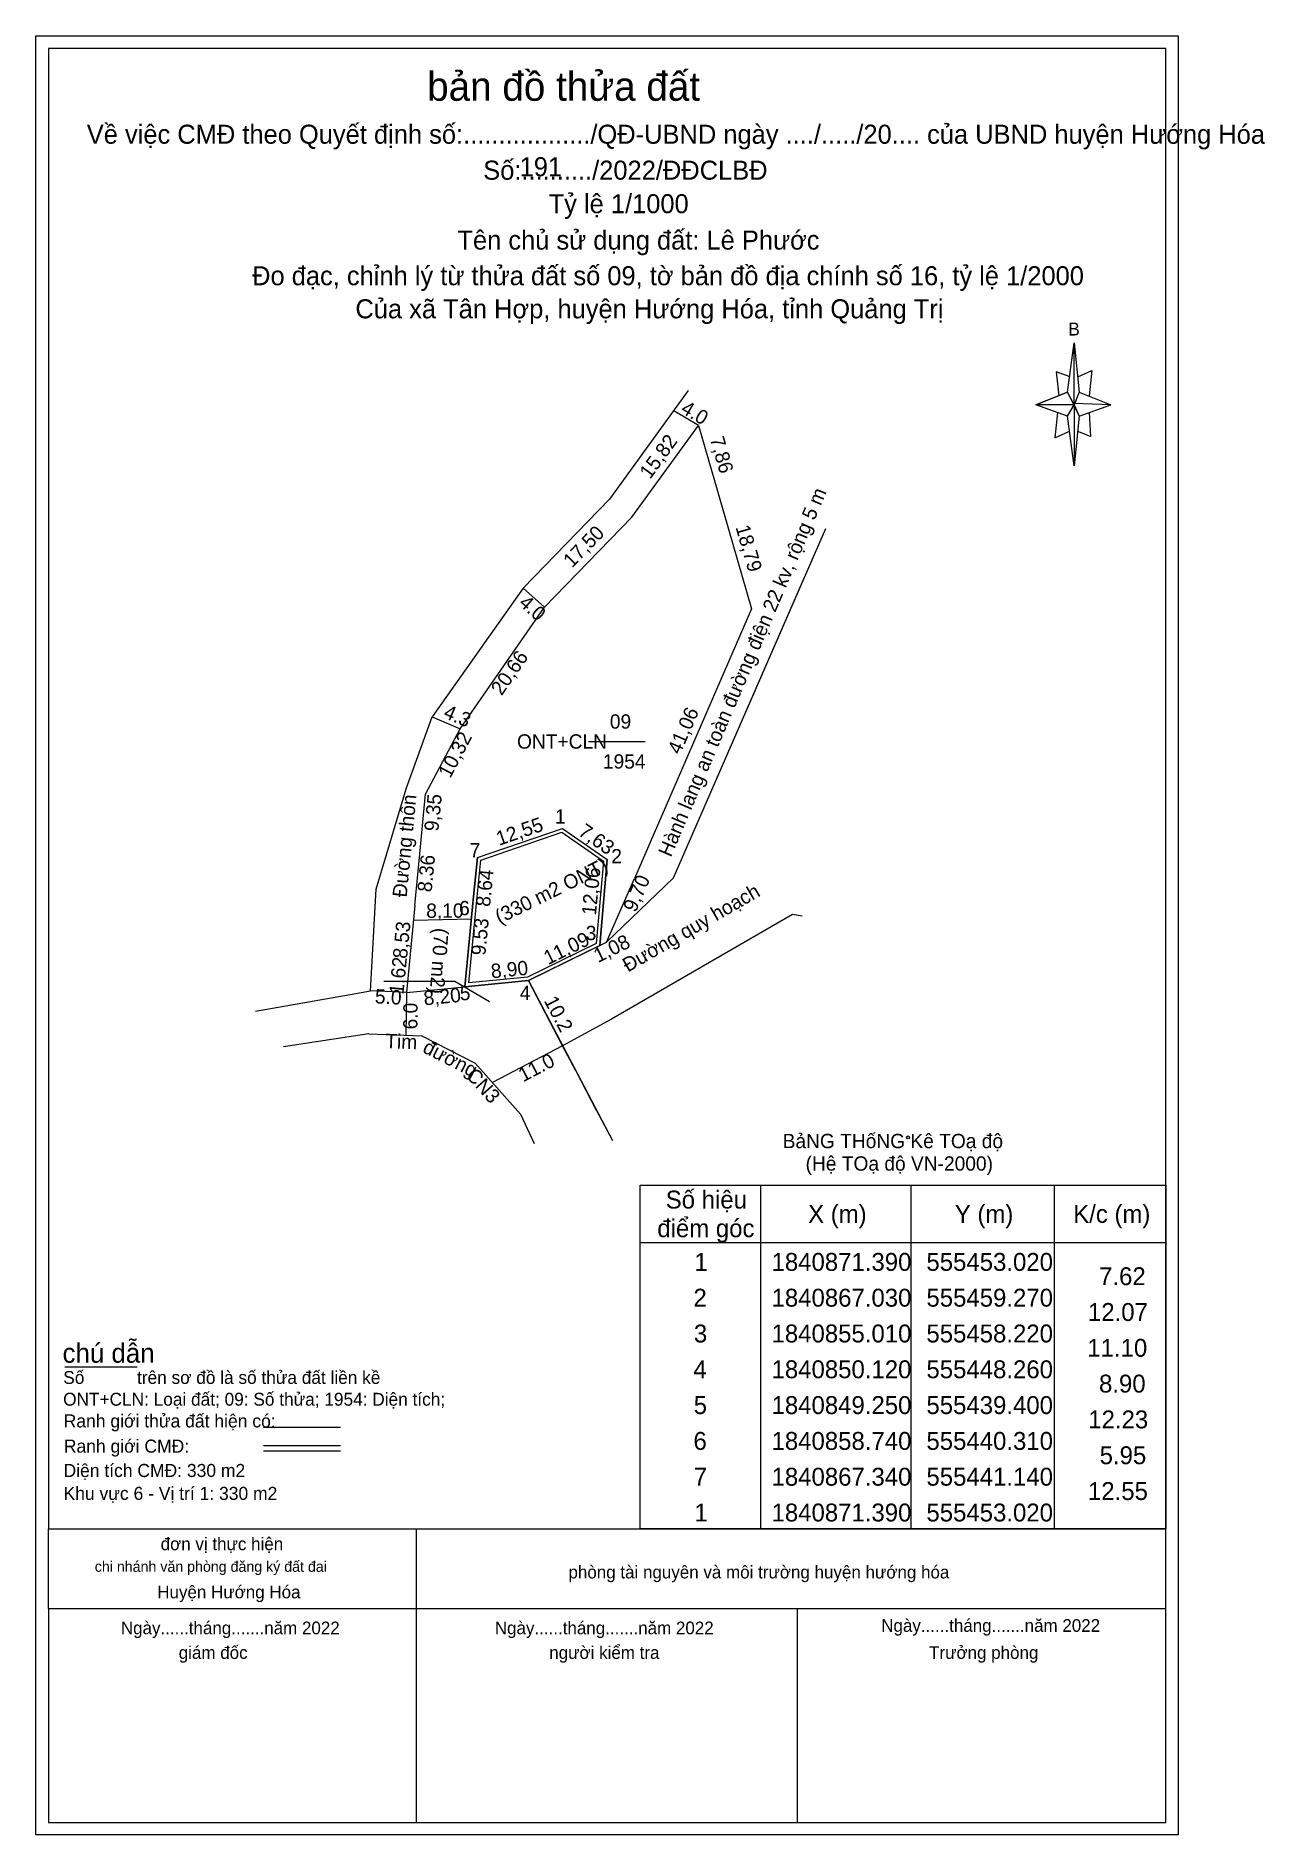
# Model space of a CAD drawing. Extents: x 555380 to 555551, y 1840731 to 1840982.
import ezdxf

# ---------------------------------------------------------------- set-up
doc = ezdxf.new("R2010")
doc.units = 0
for name, color, linetype in [('Level 1', 7, 'Continuous'), ('Level 10', 7, 'Continuous'), ('Level 12', 7, 'Continuous'), ('Level 13', 7, 'Continuous'), ('Level 18', 7, 'Continuous'), ('Level 2', 7, 'Continuous'), ('Level 20', 7, 'Continuous'), ('Level 22', 7, 'Continuous'), ('Level 23', 7, 'Continuous'), ('Level 27', 7, 'Continuous'), ('Level 39', 7, 'Continuous'), ('Level 4', 7, 'Continuous'), ('Level 47', 7, 'Continuous'), ('Level 57', 7, 'Continuous'), ('Level 63', 7, 'Continuous')]:
    doc.layers.add(name, color=color, linetype=linetype)

msp = doc.modelspace()

# ---------------------------------------------------------------- linework, layer by layer
at = {"layer": 'Level 1'}
for p, q in [((555441.14, 1840867.34), (555453.02, 1840871.39)), ((555441.14, 1840867.34), (555453.02, 1840871.39)), ((555453.02, 1840871.39), (555459.27, 1840867.03)), ((555453.02, 1840871.39), (555459.27, 1840867.03)), ((555440.57, 1840861.42), (555441.14, 1840867.34)), ((555440.57, 1840861.42), (555441.14, 1840867.34)), ((555459.27, 1840867.03), (555458.22, 1840855.01)), ((555459.27, 1840867.03), (555458.22, 1840855.01)), ((555439.4, 1840849.25), (555440.57, 1840861.42)), ((555439.4, 1840849.25), (555440.57, 1840861.42)), ((555458.22, 1840855.01), (555448.26, 1840850.12)), ((555458.22, 1840855.01), (555448.26, 1840850.12)), ((555448.26, 1840850.12), (555439.4, 1840849.25)), ((555448.26, 1840850.12), (555439.4, 1840849.25))]:
    msp.add_line(p, q, dxfattribs=at)
msp.add_lwpolyline([(555452.94, 1840870.84), (555458.75, 1840866.79), (555457.75, 1840855.33), (555448.12, 1840850.61), (555439.96, 1840849.81), (555441.07, 1840861.37), (555441.61, 1840866.97)], close=True, dxfattribs=at)
at = {"layer": 'Level 10'}
for p, q in [((555432.21, 1840858.55), (555440.31, 1840858.74)), ((555439.4, 1840849.25), (555448.26, 1840850.12))]:
    msp.add_line(p, q, dxfattribs=at)
for points in [[(555432.41, 1840860.62), (555433.02, 1840866.87), (555433.92, 1840876.18), (555438.74, 1840885.3), (555450.53, 1840902.27), (555462.71, 1840914.84), (555472, 1840927.64), (555474.19, 1840920.09), (555479.43, 1840902.04), (555463.06, 1840864.39)], [(555453.02, 1840871.39), (555459.27, 1840867.03)], [(555448.26, 1840850.12), (555459.19, 1840855.49), (555463.06, 1840864.39)], [(555432.41, 1840860.62), (555431.23, 1840848.45), (555439.4, 1840849.25)], [(555428.09, 1840850.07), (555431.39, 1840850.07), (555438.02, 1840850.07), (555442.85, 1840847.22)]]:
    msp.add_lwpolyline(points, dxfattribs=at)
at = {"layer": 'Level 12'}
for p, q in [((555472, 1840927.64), (555468.55, 1840929.69)), ((555447.54, 1840904.93), (555450.53, 1840902.27)), ((555434.83, 1840886.98), (555438.74, 1840885.3)), ((555431.23, 1840848.45), (555426.24, 1840848.72)), ((555431.23, 1840848.45), (555431.18, 1840842.5)), ((555426, 1840842.71), (555414.06, 1840840.89)), ((555426, 1840842.71), (555433.39, 1840842.41)), ((555433.39, 1840842.41), (555440.84, 1840838.6)), ((555453.05, 1840841.01), (555443.24, 1840835.9)), ((555440.84, 1840838.6), (555447.17, 1840831.48)), ((555447.17, 1840831.48), (555449.06, 1840827.37))]:
    msp.add_line(p, q, dxfattribs=at)
at = {"layer": 'Level 13'}
msp.add_line((555456.65, 1840883.54), (555464.57, 1840883.54), dxfattribs=at)
at = {"layer": 'Level 20'}
for p, q in [((555441.14, 1840867.34), (555453.02, 1840871.39)), ((555458.22, 1840855.01), (555459.27, 1840867.03))]:
    msp.add_line(p, q, dxfattribs=at)
msp.add_lwpolyline([(555441.14, 1840867.34), (555440.57, 1840861.42), (555439.4, 1840849.25)], dxfattribs=at)
msp.add_circle((555501.26, 1840828.23), 0.2, dxfattribs=at)
at = {"layer": 'Level 22'}
for p, q in [((555523.54, 1840932.3), (555524.43, 1840939.21)), ((555523.9, 1840934.42), (555521.95, 1840935.13)), ((555521.95, 1840935.13), (555522.3, 1840931.77)), ((555524.96, 1840934.42), (555526.91, 1840935.31)), ((555526.91, 1840935.31), (555526.55, 1840931.77)), ((555523.54, 1840932.3), (555519.11, 1840930.53)), ((555519.11, 1840930.53), (555523.54, 1840932.3)), ((555524.43, 1840930.53), (555523.54, 1840932.3)), ((555523.54, 1840932.3), (555525.14, 1840928.93)), ((555525.14, 1840932.3), (555529.57, 1840930.53)), ((555523.54, 1840928.93), (555519.11, 1840930.53)), ((555524.43, 1840930.53), (555519.11, 1840930.53)), ((555522.13, 1840929.46), (555521.77, 1840925.92)), ((555529.57, 1840930.53), (555524.43, 1840930.7)), ((555524.43, 1840930.7), (555524.43, 1840930.53)), ((555524.43, 1840930.53), (555525.14, 1840928.93)), ((555525.14, 1840928.93), (555524.43, 1840922.02)), ((555525.14, 1840928.93), (555529.57, 1840930.53)), ((555525.14, 1840928.93), (555529.57, 1840930.53)), ((555526.55, 1840929.46), (555526.73, 1840926.1)), ((555521.77, 1840925.92), (555523.72, 1840926.81)), ((555526.73, 1840926.1), (555524.96, 1840926.81)), ((555383.55, 1840796.19), (555393.64, 1840796.19)), ((555411.28, 1840787.75), (555422.05, 1840787.75)), ((555411.28, 1840785.22), (555422.05, 1840785.22)), ((555411.28, 1840784.47), (555422.05, 1840784.47)), ((555381.27, 1840773.55), (555537.25, 1840773.55)), ((555381.27, 1840762.46), (555381.27, 1840773.55)), ((555432.67, 1840762.46), (555432.67, 1840773.46)), ((555537.25, 1840762.46), (555537.25, 1840773.55)), ((555381.27, 1840762.46), (555432.67, 1840762.46)), ((555432.67, 1840762.46), (555485.81, 1840762.46)), ((555432.67, 1840732.55), (555432.67, 1840762.46)), ((555485.81, 1840762.46), (555537.25, 1840762.46)), ((555485.81, 1840732.55), (555485.81, 1840762.46)), ((555432.67, 1840732.55), (555485.81, 1840732.55))]:
    msp.add_line(p, q, dxfattribs=at)
for points in [[(555538.98, 1840982.04), (555538.98, 1840730.82), (555379.53, 1840730.82), (555379.53, 1840982.04), (555538.98, 1840982.04)], [(555537.25, 1840773.55), (555537.25, 1840980.3), (555381.27, 1840980.3), (555381.27, 1840773.55)], [(555381.27, 1840762.46), (555381.27, 1840732.55), (555432.67, 1840732.55)], [(555485.81, 1840732.55), (555537.25, 1840732.55), (555537.25, 1840762.46)]]:
    msp.add_lwpolyline(points, dxfattribs=at)
for points in [[(555524.43, 1840939.21), (555525.14, 1840932.3), (555524.43, 1840930.53)], [(555524.43, 1840930.53), (555524.43, 1840922.02), (555523.54, 1840928.93)]]:
    msp.add_lwpolyline(points, close=True, dxfattribs=at)
at = {"layer": 'Level 23'}
for p, q in [((555448.26, 1840850.12), (555459.99, 1840827.8)), ((555410.16, 1840845.85), (555423.39, 1840848.21))]:
    msp.add_line(p, q, dxfattribs=at)
msp.add_lwpolyline([(555426.24, 1840848.72), (555427.03, 1840862.89), (555431.26, 1840877.04), (555434.83, 1840886.98)], dxfattribs=at)
at = {"layer": 'Level 39'}
for p, q in [((555470.59, 1840932.51), (555459.61, 1840917.38)), ((555459.61, 1840917.38), (555447.54, 1840904.93)), ((555447.54, 1840904.93), (555434.83, 1840886.98)), ((555423.39, 1840848.21), (555426.24, 1840848.72))]:
    msp.add_line(p, q, dxfattribs=at)
at = {"layer": 'Level 47'}
for p, q in [((555453.05, 1840841.01), (555448.26, 1840850.12)), ((555453.05, 1840841.01), (555448.26, 1840850.12)), ((555448.26, 1840850.12), (555459.99, 1840827.8)), ((555448.26, 1840850.12), (555459.99, 1840827.8)), ((555448.26, 1840850.12), (555459.99, 1840827.8)), ((555448.26, 1840850.12), (555459.99, 1840827.8)), ((555459.85, 1840844.73), (555453.05, 1840841.01)), ((555459.85, 1840844.73), (555453.05, 1840841.01)), ((555454.84, 1840837.61), (555453.05, 1840841.01)), ((555454.84, 1840837.61), (555453.05, 1840841.01)), ((555457.79, 1840831.99), (555454.92, 1840837.46)), ((555457.79, 1840831.99), (555454.92, 1840837.46)), ((555457.79, 1840831.99), (555459.99, 1840827.8)), ((555457.79, 1840831.99), (555459.99, 1840827.8))]:
    msp.add_line(p, q, dxfattribs=at)
for points in [[(555459.19, 1840855.49), (555468.5, 1840864.48), (555489.77, 1840913.26)], [(555459.19, 1840855.49), (555468.5, 1840864.48), (555486.85, 1840906.56)]]:
    msp.add_lwpolyline(points, dxfattribs=at)
at = {"layer": 'Level 57'}
for p, q in [((555453.05, 1840841.01), (555448.26, 1840850.12)), ((555459.85, 1840844.73), (555453.05, 1840841.01)), ((555454.84, 1840837.61), (555453.05, 1840841.01)), ((555457.79, 1840831.99), (555454.92, 1840837.46)), ((555457.79, 1840831.99), (555459.99, 1840827.8))]:
    msp.add_line(p, q, dxfattribs=at)
for points in [[(555459.19, 1840855.49), (555468.5, 1840864.48), (555486.85, 1840906.56)], [(555486.5, 1840859.11), (555485.14, 1840859.34), (555459.85, 1840844.73)]]:
    msp.add_lwpolyline(points, dxfattribs=at)
at = {"layer": 'Level 63'}
for p, q in [((555480.65, 1840821.55), (555480.65, 1840773.55)), ((555501.65, 1840821.55), (555501.65, 1840773.55)), ((555521.65, 1840821.55), (555521.65, 1840773.55)), ((555463.85, 1840813.55), (555537.25, 1840813.55))]:
    msp.add_line(p, q, dxfattribs=at)
msp.add_lwpolyline([(555463.85, 1840821.55), (555537.25, 1840821.55), (555537.25, 1840773.55), (555463.85, 1840773.55)], close=True, dxfattribs=at)

# ---------------------------------------------------------------- texts
at = {"layer": 'Level 12'}
for s, rotation, p in [('4.0', 329.2811, (555469.4, 1840929.52)), ('4.0', 318.3427, (555446.8, 1840902.66)), ('4.3', 336.7484, (555436.28, 1840886.91)), ('Đường thôn', 84.4742, (555431.27, 1840861.69)), ('(70 m2)', 266.0666, (555435.14, 1840857.53)), ('5.0', 356.9028, (555426.8, 1840846.96)), ('6.0', 89.5185, (555432.78, 1840843.31)), ('Tim ', 357.6753, (555428.26, 1840840.72)), ('đường', 332.9144, (555433.36, 1840840.2)), ('11.0', 27.5149, (555447.53, 1840835.91)), ('CN3', 311.6385, (555439.45, 1840836.81))]:
    msp.add_text(s, height=2, rotation=rotation, dxfattribs=at).set_placement(p)
at = {"layer": 'Level 13'}
msp.add_text('09', height=2, dxfattribs=at).set_placement((555459.64, 1840885.31))
at = {"layer": 'Level 18'}
for s, rotation, p in [('15,82', 54.0286, (555465.25, 1840920.04)), ('7,86', 286.1843, (555473.58, 1840925.79)), ('17,50', 45.9028, (555454.36, 1840907.66)), ('18,79', 286.1847, (555477.16, 1840913.45)), ('20,66', 55.2101, (555444.53, 1840889.82)), ('41,06', 66.5006, (555469.45, 1840881.59)), ('10,32', 62.1432, (555437.34, 1840878.27)), ('9,35', 84.4587, (555435.7, 1840870.91)), ('12,55', 18.8695, (555444.18, 1840868.95)), ('7,63', 325.0917, (555455.09, 1840870.56)), ('8.36', 84.4592, (555434.75, 1840862.42)), ('(330 m2 ONT)', 26.1653, (555444.24, 1840858)), ('8.64', 84.4602, (555442.91, 1840860.38)), ('12,06', 84.4602, (555457.69, 1840859.19)), ('9,70', 66.5004, (555463.24, 1840859.55)), ('8,10', 0.313, (555434.01, 1840858.89)), ('9.53', 84.4602, (555442.25, 1840853.57)), ('8,53', 84.4597, (555431.32, 1840853.12)), ('11,09', 26.1653, (555451.02, 1840852.28)), ('1,08', 26.1653, (555458, 1840852.58)), ('1,62', 84.4597, (555430.82, 1840848.14)), ('8,90', 5.6004, (555443.13, 1840850.44)), ('8,20', 5.6012, (555433.74, 1840846.66))]:
    msp.add_text(s, height=2, rotation=rotation, dxfattribs=at).set_placement(p)
at = {"layer": 'Level 2'}
msp.add_text('ONT+CLN', height=2, dxfattribs=at).set_placement((555446.68, 1840882.52))
at = {"layer": 'Level 22'}
for s, height, p in [('bản đồ thửa đất', 4.0324, (555434.14, 1840972.99)), ('Về việc CMĐ theo Quyết định số:................../QĐ-UBND ngày ..../...../20.... của UBND huyện Hướng Hóa ', 2.65716, (555386.62, 1840966.99)), ('Số:........../2022/ĐĐCLBĐ', 2.6572, (555441.96, 1840961.97)), ('191', 2.657, (555447.04, 1840962.45)), ('Tỷ lệ 1/1000', 2.6573, (555451.09, 1840957.29)), ('Tên chủ sử dụng đất: Lê Phước ', 2.6568, (555438.36, 1840952.21)), ('Đo đạc, chỉnh lý từ thửa đất số 09, tờ bản đồ địa chính số 16, tỷ lệ 1/2000', 2.6569, (555409.7, 1840947.23)), ('Của xã Tân Hợp, huyện Hướng Hóa, tỉnh Quảng Trị', 2.6572, (555424.12, 1840942.61)), ('B', 1.8, (555523.64, 1840940.21)), ('BảNG THốNG Kê TOạ độ ', 1.9999, (555483.76, 1840826.73)), ('(Hệ TOạ độ VN-2000)', 1.9999, (555486.96, 1840823.59)), ('chú dẫn', 2.7, (555383.24, 1840796.77)), ('Số           trên sơ đồ là số thửa đất liền kề', 1.7999, (555383.34, 1840793.81)), ('ONT+CLN: Loại đất; 09: Số thửa; 1954: Diện tích;', 1.7999, (555383.32, 1840790.77)), ('Ranh giới thửa đất hiện có:', 1.8272, (555383.4, 1840787.73)), ('Ranh giới CMĐ:', 1.8272, (555383.42, 1840784.21)), ('Diện tích CMĐ: 330 m2', 1.8247, (555383.38, 1840780.81)), ('Khu vực 6 - Vị trí 1: 330 m2', 1.8247, (555383.38, 1840777.61)), ('đơn vị thực hiện', 1.7716, (555396.94, 1840770.59)), ('chi nhánh văn phòng đăng ký đất đai', 1.482, (555387.74, 1840767.57)), ('phòng tài nguyên và môi trường huyện hướng hóa', 1.7716, (555453.86, 1840766.65)), ('Huyện Hướng Hóa', 1.7716, (555396.46, 1840763.87)), ('Ngày......tháng.......năm 2022', 1.7716, (555391.38, 1840758.85)), ('Ngày......tháng.......năm 2022', 1.7716, (555443.58, 1840758.85)), ('Ngày......tháng.......năm 2022', 1.7716, (555497.52, 1840759.19)), ('giám đốc', 1.772, (555399.46, 1840755.41)), ('người kiểm tra', 1.7716, (555451.18, 1840755.41)), ('Trưởng phòng', 1.7716, (555504.2, 1840755.41))]:
    msp.add_text(s, height=height, dxfattribs=at).set_placement(p)
at = {"layer": 'Level 27'}
msp.add_text('10.2', height=2, rotation=297.7352, dxfattribs=at).set_placement((555450.39, 1840847.33))
at = {"layer": 'Level 39'}
msp.add_text('Đường quy hoạch', height=2, rotation=30.015, dxfattribs=at).set_placement((555462.15, 1840851.25))
at = {"layer": 'Level 4'}
msp.add_text('1954', height=2, dxfattribs=at).set_placement((555458.67, 1840879.73))
at = {"layer": 'Level 47'}
msp.add_text('Hành lang an toàn đường điện 22 kv, rộng 5 m', height=2, rotation=66.9349, dxfattribs=at).set_placement((555468.16, 1840867.26))
at = {"layer": 'Level 63'}
for s, height, p in [(' 1', 2, (555451.24, 1840872.04)), (' 7', 2, (555439.33, 1840867.34)), (' 2', 2, (555459.09, 1840866.5)), (' 6', 2, (555437.85, 1840859.26)), (' 3', 2, (555455.53, 1840855.78)), (' 5', 2, (555437.95, 1840847.39)), (' 4', 2, (555446.32, 1840847.42)), ('Số hiệu', 2.5, (555467.44, 1840818.3)), ('X (m)', 2.5, (555487.31, 1840816.3)), ('Y (m)', 2.5, (555507.79, 1840816.3)), ('K/c (m)', 2.5, (555524.32, 1840816.3)), ('điểm góc', 2.5, (555466.26, 1840814.3)), (' 1', 2.5, (555470.51, 1840809.6)), ('1840871.390', 2.5, (555482.21, 1840809.6)), ('555453.020', 2.5, (555503.83, 1840809.6)), ('7.62', 2.5, (555527.93, 1840807.6)), (' 2', 2.5, (555470.38, 1840804.6)), ('1840867.030', 2.5, (555482.21, 1840804.6)), ('555459.270', 2.5, (555503.83, 1840804.6)), ('12.07', 2.5, (555526.38, 1840802.6)), (' 3', 2.5, (555470.44, 1840799.6)), ('1840855.010', 2.5, (555482.21, 1840799.6)), ('555458.220', 2.5, (555503.83, 1840799.6)), ('11.10', 2.5, (555526.29, 1840797.6)), (' 4', 2.5, (555470.37, 1840794.6)), ('1840850.120', 2.5, (555482.21, 1840794.6)), ('555448.260', 2.5, (555503.83, 1840794.6)), ('8.90', 2.5, (555527.92, 1840792.6)), (' 5', 2.5, (555470.42, 1840789.6)), ('1840849.250', 2.5, (555482.21, 1840789.6)), ('555439.400', 2.5, (555503.83, 1840789.6)), ('12.23', 2.5, (555526.42, 1840787.6)), (' 6', 2.5, (555470.38, 1840784.6)), ('1840858.740', 2.5, (555482.21, 1840784.6)), ('555440.310', 2.5, (555503.83, 1840784.6)), ('5.95', 2.5, (555528.01, 1840782.6)), (' 7', 2.5, (555470.42, 1840779.6)), ('1840867.340', 2.5, (555482.21, 1840779.6)), ('555441.140', 2.5, (555503.83, 1840779.6)), ('12.55', 2.5, (555526.38, 1840777.6)), (' 1', 2.5, (555470.51, 1840774.6)), ('1840871.390', 2.5, (555482.21, 1840774.6)), ('555453.020', 2.5, (555503.83, 1840774.6))]:
    msp.add_text(s, height=height, dxfattribs=at).set_placement(p)

doc.saveas('drawing.dxf')
